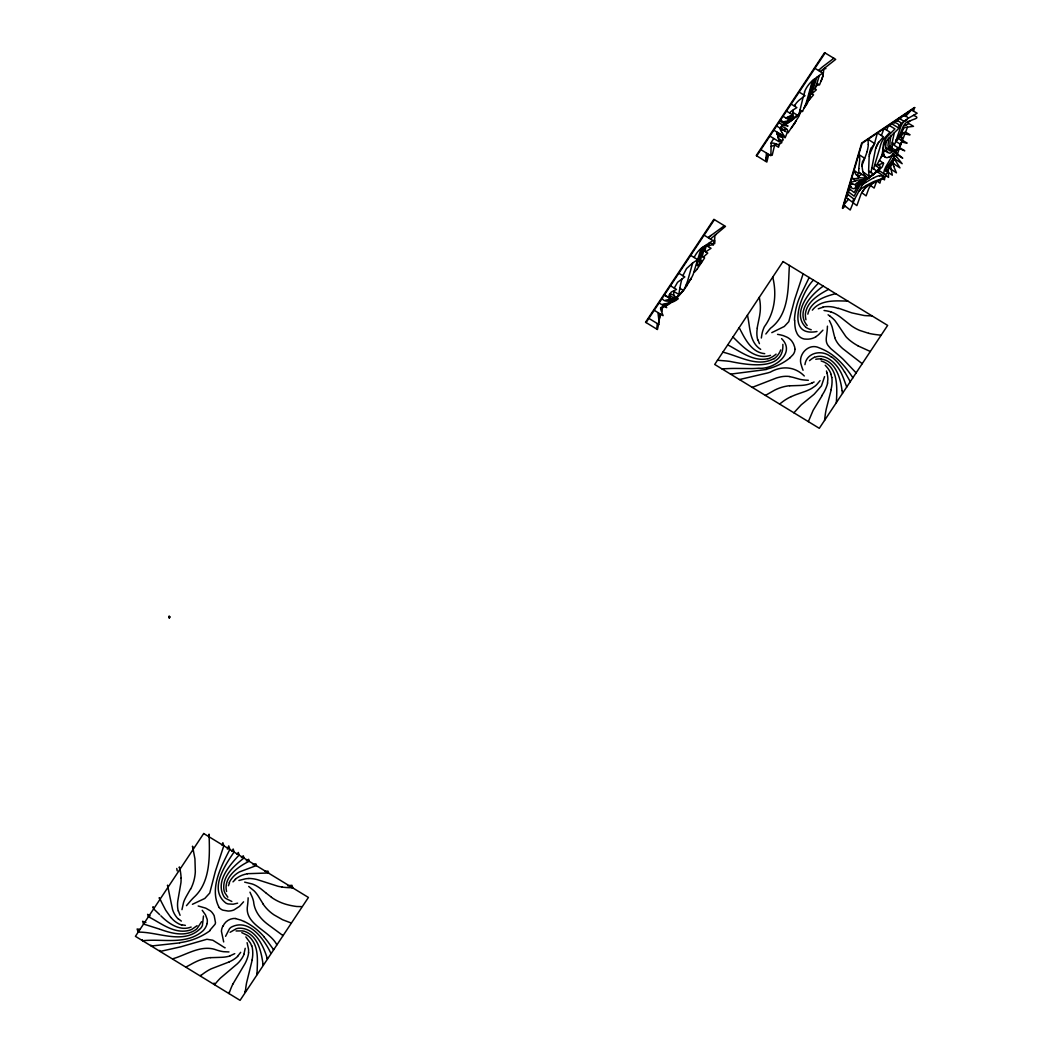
<?xml version="1.0" encoding="UTF-8"?>
<svg xmlns="http://www.w3.org/2000/svg" width="1053" height="1053" viewBox="0 0 1053 1053"><rect width="100%" height="100%" fill="white"/><g stroke="black" fill="none" stroke-linecap="round" stroke-linejoin="round"><path stroke-width="1.5" d="M169.73 617.176L169.691 617.282M789.395 265.382C788.013 286.798 789.776 313.715 770.599 328.167A63.68 61.245 -18.4 0 0 769.045 329.944L765.847 333.985M794.752 320.415L794.804 323.626A33.222 31.945 -18.4 0 0 795.831 330.589L797.174 333.775A10.727 10.319 -18.4 0 0 804.202 339L806.15 339.145A15.94 15.321 -18.4 0 0 816.036 336.697M169.559 616.558L168.756 616.979L169.507 616.861M169.809 616.874L169.112 616.123M794.936 349.267L794.897 350.162A8.174 7.858 -18.4 0 1 794.528 351.886L794.383 352.294A10.306 9.911 -18.4 0 1 793.014 354.69L790.145 357.638M883.388 149.618L883.572 147.196A13.465 12.952 -18.4 0 1 885.31 142.484L886.692 140.523A38.316 36.842 -18.4 0 1 889.43 137.561L899.012 128.163L891.351 123.543L890.048 125.952M169.375 618.072L169.586 617.532M169.257 617.927L169.178 617.242M836.345 402.694C837.122 388.017 838.741 366.22 821.169 360.968M673.657 292.286L673.762 290.641M168.77 617.453L169.112 616.479M868.277 144.432L868.027 139.299L874.648 143.577L871.634 147.723M827.447 326.154L827.408 326.799A92.703 89.163 -18.4 0 1 827.079 331.379L826.315 337.658A18.651 17.94 -18.4 0 0 826.302 340.935L826.487 342.028A10.596 10.188 -18.4 0 0 828.106 345.529L830.541 348.346A39.474 37.961 -18.4 0 0 831.436 349.175L838.82 355.374A115.935 111.5 -18.4 0 1 843.479 359.586L856.168 372.92M800.556 112.25L798.885 116.238A73.381 70.577 -18.4 0 1 798.016 117.739L788.065 132.823C788.197 125.57 774.31 124.715 785.104 131.151M823.538 70.735L823.578 68.932M657.296 323.534L656.756 329.102M858.774 168.638L859.761 159.516A16.374 15.742 -18.4 0 0 858.972 154.607L864.631 158.24L862.473 161.649L861.854 165.347L862.723 170.994L864.737 175.772M869.186 156.16L868.607 170.836M659.454 317.479L659.836 313.715M659.428 317.782L658.902 322.376M793.12 110.236L792.764 114.935L793.738 117.883M766.505 153.08L765.61 161.293M782.905 139.931L782.34 141.076L778.325 138.627M669.142 295.353L670.471 298.499L674.117 298.341L669.234 294.866L671.353 292.01L676.5 289.457L670.498 285.784M824.565 420.437L825.249 414.724A94.336 90.729 -18.4 0 1 826.263 409.051L831.212 389.715M697.455 261.763L698.073 265.738L702.101 261.381L699.442 259.762M878.597 170.204L886.415 175.469L884.875 176.825L884.494 179.905L882.585 178.589M761.332 338.013L761.845 334.683A32.538 31.287 -18.4 0 1 764.36 326.746C774.863 312.438 776.917 294.063 772.731 277.071M782.3 136.087L781.537 136.956M757.212 328.115L757.265 327.773A62.654 60.258 -18.4 0 1 757.555 325.969L759.331 317.256A78.659 75.658 -18.4 0 0 759.661 315.452L760.134 312.083A48.504 46.648 -18.4 0 0 759.937 301.211L759.305 297.275M808.796 99.232L808.138 101.364M252.207 959.941L246.613 982.686A87.399 84.056 -18.4 0 0 245.81 987.661L245.27 992.308L244.941 991.347M878.689 142.194A21.652 20.823 -18.4 0 0 875.385 149.684L870.923 172.718L868.62 171.126M824.565 376.619L821.458 385.872L814.311 394.046A74.355 71.512 -18.4 0 1 812.824 395.323L801.188 404.852L793.896 412.802M701.219 256.419L703.457 246.771L712.96 240.584L704.115 235.174M827.461 383.016L827.869 379.238A25.983 24.982 -18.4 0 0 826.974 373.038M658.586 324.311L657.454 329.536L645.542 322.231L713.881 219.327L725.491 226.395L710.433 239.044M891.575 163.557L890.799 165.176L889.93 164.531M207.02 923.586L207.257 922.27A11.043 10.622 -18.4 0 0 207.165 919.308L205.48 914.846L202.229 910.292M888.64 167.901L890.838 165.137L890.772 166.216A20.27 19.494 -18.4 0 0 890.97 168.519L892.325 175.193L888.298 172.468M660.757 314.268L659.27 319.533M702.246 256.511L704.918 245.757M814.93 68.313L822.722 73.078L819.313 75.487L816.141 86.201M768.716 154.422L766.834 162.07L756.238 155.554L824.578 52.65L835.687 59.363L820.234 71.551M803.176 97.021L798.595 115.883L792.804 112.355M654.229 310.293L663.035 315.663L662.429 313.952A50.307 48.385 -18.4 0 0 661.929 312.662L662.39 307.779M765.663 160.846L767.466 153.659M810.389 94.809L814.719 78.909M222.183 845.322L222.854 842.716L223.841 845.677L215.365 871.371L209.731 893.062L204.808 898.459L192.423 904.303M819.313 75.487L816.812 77.303L811.85 93.822L816.365 89.795L813.693 88.162M880.756 179.694L879.926 183.143L877.307 181.3L869.37 184.88L864.552 188.566L861.051 194.002L856.879 205.611L853.154 202.795M807.822 314.163C810.481 301.382 824.473 296.472 835.687 293.682M780.273 141.273L781.194 140.378M704.76 251.259L706.616 244.625M787.249 132.217L786.63 134.113A61.482 59.139 -18.4 0 1 785.38 137.193L785.117 137.811L777.219 132.257M709.34 242.861L708.248 246.613M674.262 288.088L677.553 282.283L684.819 276.926L678.816 273.253M804.94 364.641C806.624 352.005 822.906 349.28 831.422 357.27M888.666 138.312L887.969 145.617L889.667 150.421A2.172 2.093 -18.4 0 0 890.351 150.842L892.799 150.803L888.337 147.946M690.689 255.392L697.718 259.67L692.677 262.96L687.714 280.638A86.307 83.003 -18.4 0 1 683.594 290.562L679.843 288.272M686.701 285.666L691.321 278.097A42.752 41.12 -18.4 0 0 693.229 274.241L701.048 248.613M867.014 151.79L866.277 154.08A71.512 68.787 -18.4 0 1 865.592 155.976L862.144 165.045A27.207 26.167 -18.4 0 0 861.867 166.005M779.417 144.287L778.522 147.236L774.692 144.906L772.178 155.317L770.941 154.567M913.543 111.17L914.491 107.472L861.683 143.05L842.4 208.152L845.362 206.256M842.742 208.428L862.104 143.313L914.873 107.682M803.781 94.928L804.703 92.137M701.982 247.863L699.613 258.354A19.744 18.98 -18.4 0 0 699.337 261.605M803.136 273.806L794.686 299.407L788.789 321.665L784.301 326.469L771.796 332.643M660.692 309.516L661.008 308.582M886.494 140.76C885.52 144.656 884.665 151.711 889.495 153.172A3.198 3.08 -18.4 0 0 890.39 153.08L895.05 149.987L890.219 146.92M776.956 132.783L779.391 141.918L769.901 136.127M806.585 101.575L811.902 82.582A55.23 53.124 -18.4 0 1 812.429 81.042M894.313 132.81L892.352 141.694A33.999 32.696 -18.4 0 0 892.246 142.563A31.208 30.011 -18.4 0 0 892.207 147.209L890.061 145.84M243.993 953.913L245.204 948.305M713.105 244.599L714.566 239.4A15.808 15.203 -18.4 0 0 714.829 237.096L714.829 236.451A13.728 13.202 -18.4 0 0 714.79 235.582M682.844 275.715L686.543 268.568L692.677 262.96M871.66 167.664L873.503 168.928L879.966 147.459A42.804 41.159 -18.4 0 1 880.413 145.643A18.941 18.217 -18.4 0 1 883.414 139.22M874.556 143.511L877.373 132.981L883.441 136.811L878.807 142.273M808.322 421.661L813.153 410.288L822.156 395.586M874.411 143.919L869.344 154.646M229.501 882.848L228.422 885.731M815.114 89.031L816.22 85.977L818.879 84.543M893.181 164.86L893.615 163.715A24.377 23.442 -18.4 0 1 892.931 161.175L893.168 160.885M895.063 159.898L894.234 156.897M896.327 156.555L897.09 154.554L895.182 152.593A3.225 3.106 -18.4 0 0 895.866 151.685M897.472 153.922L899.367 148.552L898.499 148.157M899.262 148.512L904.764 150.816L899.604 147.604L901.908 141.839M901.605 140.404L902.434 140.286L904.856 134.073M907.489 127.137L905.606 132.112L910.055 134.797L907.923 134.666M905.83 125.241A21.797 20.968 -18.4 0 0 908.015 124.07C907.475 118.62 923.705 119.265 913.464 115.356M881.374 135.508L884.02 128.505L889.969 132.178L883.585 139.154M805.808 105.484L804.887 106.156M854.575 199.293L850.219 209.995L843.743 205.019L848.507 199.214M878.413 142.813L875.727 148.434M227.33 849.1L228.725 845.914L229.883 849.363C221.143 866.553 209.113 888.39 219.116 907.462M853.825 198.964L852.338 202.11L846.033 197.345L848.428 194.923M903.184 129.335L899.196 137.561L898.617 137.193M886.521 130.045L888.85 125.215L894.958 128.94L887.021 136.943A17.414 16.743 -18.4 0 0 883.362 144.577L882.69 150.961A23.219 22.337 -18.4 0 1 880.729 157.897L876.307 166.032M876.53 181.629L874.135 188.066L870.568 185.525M893.958 154.317L892.194 155.818A18.875 18.151 -18.4 0 1 891.983 156.226L885.836 166.795A33.183 31.919 -18.4 0 0 885.31 167.914L884.941 168.809A16.927 16.269 -18.4 0 0 883.717 173.719M232.897 984.055L244.967 963.679A34.499 33.183 -18.4 0 0 248.679 952.702M794.488 106.129L795.16 104.879M809.178 277.479L800.385 295.643A68.893 66.26 -18.4 0 0 794.423 320.415M848.902 192.251L847.06 193.897L854.483 199.451L861.486 186.499A30.274 29.115 -18.4 0 1 866.816 178.957L867.896 178.273M190.514 888.982L185.999 896.959A64.404 61.943 -18.4 0 0 185.104 898.709L184.867 899.183A27.246 26.207 -18.4 0 0 183.525 902.605L181.958 909.66M858.616 187.763L854.154 196.161L847.783 191.422L850.126 189.566M231.857 851.35L233.174 849.008L234.148 851.956C224.816 865.474 208.468 889.653 225.934 903.105A10.964 10.543 -18.4 0 0 228.238 903.948L233.121 904.224L237.623 903.171M691.308 278.097L686.424 285.508M796.002 121.069L793.923 124.53M892.22 124.07C892.773 119.515 903.171 126.057 898.038 127.571M879.531 168.519L880.163 166.177L877.36 164.071M855.694 186.907C854.286 191.949 846.441 184.762 852.68 184.012M794.646 123.306L791.369 128.058M894.379 122.846C895.642 117.831 904.803 123.649 899.196 125.741M813.442 280.072C800.938 292.431 784.222 337.763 816.983 331.511M203.756 833.436L135.416 936.328L240.071 1000.35L308.411 897.446L203.808 833.594M646.081 322.56L714.447 219.629M756.738 155.923L825.144 52.94M855.286 184.775C846.586 182.406 851.838 182.485 855.576 180.787M808.546 100.667L810.389 97.903L809.349 97.271M897.617 149.473L895.985 151.737M893.181 158.661L890.404 162.452A61.311 58.968 -18.4 0 0 885.573 170.56L884.546 169.875M861.657 192.738L865.645 187.5M691.216 278.874L690.729 279.545M805.637 105.905L806.322 104.945A22.6 21.744 -18.4 0 0 807.348 103.405L806.98 102.47M805.071 106.34L804.518 107.077M897.024 121.069L899.051 118.357L904.237 121.411L901.223 123.57M820.05 380.646L816.983 384.332A20.073 19.296 -18.4 0 1 814.996 386.161L811.692 388.412A36.802 35.394 -18.4 0 1 807.177 390.597L806.861 390.742A64.062 61.614 -18.4 0 1 805.163 391.413L797.424 394.138A90.597 87.136 -18.4 0 0 795.002 395.02L791.211 396.626M805.216 106.485L804.255 107.735M684.121 289.536L686.846 285.758L686.016 285.245M697.047 269.239L704.602 257.946L701.311 255.932M900.657 139.654L900.789 139.483A8.345 8.029 -18.4 0 1 901.078 139.154L902.184 138.035M236.991 854.22L238.32 852.482L239.163 855.023C229.37 865.566 215.286 881.295 223.841 896.458A11.267 10.833 -18.4 0 0 225.579 898.367L231.857 901.486M683.423 290.457L678.869 295.827A49.504 47.609 -18.4 0 1 667.47 305.107L665.114 306.318M783.906 121.898L784.077 121.753A2.777 2.672 -18.4 0 1 784.735 121.529A14.123 13.584 -18.4 0 1 785.591 121.345L790.158 120.608A19.717 18.967 -18.4 0 0 794.08 118.054M892.905 161.201L890.114 164.294M893.852 159.78L892.233 161.649A61.851 59.495 -18.4 0 0 891.128 163.004L887.547 166.861M801.504 110.881L800.793 111.723M801.649 110.973L799.661 112.724M683.279 290.365L679.356 294.827M900.302 119.094C903.527 111.947 912.688 118.489 903.922 121.227M859.209 191.027L860.327 189.803M822.919 330.168L818.707 334.551A25.364 24.39 -18.4 0 1 817.391 335.631L815.983 336.618M801.359 110.789L800.583 111.684M892.457 162.07L891.522 162.873M879.084 170.533L877.754 172.047M812.337 310.148C820.682 299.394 835.753 300.842 847.902 301.105M800.398 112.434L799.095 113.856M800.056 112.566L799.266 113.171M892.707 154.264L894.445 152.251A61.956 59.587 -18.4 0 0 897.709 147.512L892.154 144.011M808.783 100.311L813.548 94.862L810.81 93.19M818.457 283.139C808.072 293.682 791.948 313.623 805.742 327.167M818.563 70.538L818.918 70.156A42.002 40.396 -18.4 0 1 822.656 66.773L833.858 58.284M237.583 956.321L240.689 952.32M884.81 150.618L883.572 151.803M864.46 173.074L863.697 173.837M905.383 116.528L911.45 109.986L917.163 113.224L908.318 118.239M797.661 115.317L795.739 117.08M673.696 291.299L679.224 294.682L674.591 298.934M235.464 879.439L232.989 881.861M241.4 857.59L243.282 855.773L244.02 857.984C234.187 865.737 221.722 876.241 223.999 890.272A12.978 12.478 -18.4 0 0 224.855 892.812L227.817 897.209M797.384 115.146L791.448 120.213L786.183 122.438A5.397 5.199 -18.4 0 1 784.682 122.451A2.317 2.224 -18.4 0 1 784.116 122.293M703.338 257.169L707.734 253.075L703.667 250.588M872.621 183.248L871.897 183.946A18.559 17.848 -18.4 0 0 868.475 189.382L866.106 195.871L861.736 192.673M902.276 137.917L899.788 136.39M886.323 171.178L889.272 168.322L887.416 167.085M905.146 120.437L904.145 121.371L906.738 119.437M793.844 118.541L797.411 115.159A42.173 40.554 -18.4 0 1 787.591 123.188M884.875 176.825L884.244 177.352A23.034 22.152 -18.4 0 1 879.913 180.155L877.215 181.34M676.868 298.328L675.75 299.236M885.191 174.64L887.903 172.244L884.52 169.954M710.986 235.477L708.327 237.754A43.581 41.909 -18.4 0 1 710.657 235.74L724.411 225.711M823.314 286.1C811.705 294.142 795.186 311.53 807.177 325.522M813.93 79.541L816.812 77.303M209.797 930.378L215.049 924.271A8.213 7.897 -18.4 0 0 215.496 922.718L214.193 915.755A20.336 19.559 -18.4 0 0 213.114 913.899L212.206 912.648A14.097 13.557 -18.4 0 0 210.403 910.845L205.769 908.16L198.188 906.001M779.589 404.076L782.958 401.496A48.043 46.2 -18.4 0 1 791.198 396.599M200.965 975.407L200.149 975.539M877.662 170.915L878.413 170.349A27.773 26.72 -18.4 0 0 882.256 166.835L883.651 163.347L879.4 160.332M873.766 174.298L868.172 178.181M865.79 179.826L867.659 178.523M246.297 860.854L248.64 859.274L249.285 861.222C237.833 866.751 223.157 877.373 226.579 891.509M870.147 176.865L869.581 177.22M705.694 251.825L711.038 248.311L706.392 245.467M851.179 186.815L849.034 188.237M869.357 177.391L868.435 178.01M863.026 181.261L866.685 179.01M848.85 188.355L854.18 192.567L857.26 187.092A19.691 18.941 -18.4 0 1 862.986 181.208M865.671 182.432L873.595 177.852M781.655 125.978L783.261 125.136M773.771 138.483L771.191 142.497L770.875 155.739L760.911 149.658M878.623 164.887L883.322 162.952M765.413 395.415L774.534 390.202A42.41 40.777 -18.4 0 1 789.75 385.674M773.942 358.56C757.397 367.866 739.167 355.953 722.832 352.163M866.119 185.499L873.016 181.906A38.54 37.066 -18.4 0 1 875.491 180.892L879.571 179.497A11.004 10.583 -18.4 0 0 881.572 178.483L884.191 176.456L876.991 171.573M873.556 168.77L876.622 170.876A31.524 30.313 -18.4 0 1 869.278 177.365C866.237 178.747 871.792 176.272 869.251 175.838M868.554 177.602L867.896 177.773M860.841 181.906L867.764 178.233M867.435 178.102L858.432 177.76M661.837 308.081L664.285 306.765M828.593 289.338C818.918 294.524 807.493 301.263 805.519 313.031A16.203 15.571 -18.4 0 0 805.374 315.137A25.733 24.745 -18.4 0 0 805.782 318.927L805.927 319.796M867.501 178.194L859.261 181.629M787.526 123.069L785.156 124.267M908.12 121.674L909.937 120.871M788.513 116.712L792.777 114.909L786.525 111.091M814.114 381.989L812.1 382.897M666.312 304.686L664.285 305.554M229.278 961.889L211.205 968.826A44.595 42.883 -18.4 0 0 208.652 970.168L207.717 970.708A60.758 58.441 -18.4 0 0 200.991 975.447M905.712 125.281L903.487 126.097M814.443 357.336C827.224 352.465 838.636 365.641 842.729 376.434A91.177 87.689 -18.4 0 1 843.69 378.764L846.73 387.056M866.988 178.22L866.092 178.589A19.112 18.388 -18.4 0 1 862.855 179.55L857.247 180.208A2.343 2.251 -18.4 0 0 855.681 180.826M752.237 387.386L776.443 377.988A55.059 52.953 -18.4 0 1 778.378 377.448L778.68 377.369A26.983 25.943 -18.4 0 1 789.816 376.513M888.824 157.187L887.047 157.647A2.764 2.659 -18.4 0 1 884.941 156.818L884.02 155.067M663.706 305.791L660.586 307.831L661.429 311.491M253.023 864.816L255.8 863.776L256.392 865.553L239.386 871.95A23.692 22.784 -18.4 0 0 229.146 882.69M662.995 304.159L665.575 303.659M818.273 308.805L820.813 307.924A35.618 34.249 -18.4 0 1 822.564 307.423L822.946 307.331M708.537 245.652L712.644 244.691A3.383 3.251 -18.4 0 1 713.513 244.849L709.788 242.585M229.804 955.927L234.753 953.649M715.092 235.332L716.106 234.503M780.707 130.322L782.721 129.716M784.498 123.872L786.104 123.346A25.917 24.93 -18.4 0 0 793.778 118.462M694.019 272.306L694.875 271.753A20.942 20.139 -18.4 0 0 697.007 269.226M783.3 129.572L783.511 129.506A17.769 17.085 -18.4 0 1 785.196 129.137L786.946 129.308M770.493 355.361C755.133 360.455 742.773 346.555 732.901 336.973M767.808 358.665C753.593 362.087 739.93 351.215 727.702 344.857M766.479 369.485L730.545 374.144M739.403 379.567L767.703 372.933A130.954 125.939 -18.4 0 0 770.335 372.13C781.8 365.588 794.87 366.431 804.295 376M777.719 137.008L778.838 136.824A7.266 6.989 -18.4 0 1 781.102 136.785M247.35 873.7L268.607 872.976L267.988 871.147L265.001 871.357M902.434 140.286L907.133 143.129L906.041 142.945A26.588 25.575 -18.4 0 1 903.184 142.3L902.539 142.076A11.214 10.78 -18.4 0 1 901.671 141.747M179.708 942.883L151.25 946.028L150.961 945.133M789.763 385.806L799.582 385.49A60.6 58.284 -18.4 0 0 801.399 385.411L802.768 385.306A29.392 28.273 -18.4 0 0 812.126 382.963M210.705 957.664L221.63 957.309A34.078 32.775 -18.4 0 0 229.83 956.032M289.193 885.52L291.957 885.323L292.76 887.745L291.76 887.732M721.897 368.866L730.808 368.484A165.979 159.635 -18.4 0 1 735.547 368.432L751.816 368.576A86.28 82.976 -18.4 0 0 758.844 368.208C773.613 369.774 796.489 353.163 781.602 338.645M823.933 68.656L825.881 68.603L824.841 67.958M872.068 315.874L866.593 315.689A61.719 59.35 -18.4 0 1 864.118 315.505L851.956 312.912A94.652 91.032 -18.4 0 1 849.982 312.254L840.426 308.884A72.486 69.709 -18.4 0 0 838.412 308.266M879.545 175.93L881.216 176.022A19.691 18.941 -18.4 0 0 883.533 176.062M808.349 380.278L806.058 380.146A40.738 39.185 -18.4 0 1 799.951 379.33L794.594 377.79A67.603 65.023 -18.4 0 0 792.988 377.343L789.789 376.658M717.448 360.244L726.399 360.982A137.68 132.415 -18.4 0 1 730.005 361.416C746.406 364.759 784.288 371.933 782.853 344.37M820.813 358.941C835.463 360.771 840.452 377.843 841.992 390.308M777.956 144.511L778.114 144.524A2.527 2.435 -18.4 0 0 778.851 144.472L781.892 142.616L779.075 140.905M881.15 335.249L875.793 334.591A83.595 80.397 -18.4 0 1 868.646 333.314M824.038 310.503L824.894 310.622A40.593 39.04 -18.4 0 1 830.778 311.846M235.727 918.65L240.65 920.019A51.321 49.359 -18.4 0 1 243.098 921.099L244.059 921.546M139.97 929.404L137.114 928.983L138.154 932.129C158.595 931.773 184.275 945.423 201.005 927.904A12.254 11.794 -18.4 0 0 202.413 925.469L203.479 916.018M282.138 887.034L280.901 886.837A52.953 50.926 -18.4 0 1 277.966 886.257L257.59 879.716A34.473 33.156 -18.4 0 0 248.85 878.452M764.728 353.663C752.382 352.544 745.8 340.501 740.746 330.616M868.646 333.301L859.63 330.405A49.004 47.122 -18.4 0 1 851.403 325.811L842.216 318.559A74.342 71.499 -18.4 0 0 839.939 316.795L839.373 316.387A40.685 39.132 -18.4 0 0 835.437 313.86L833.555 312.925A23.377 22.482 -18.4 0 0 832.028 312.307L830.764 311.872M181.879 924.81L185.381 925.363M852.522 178.26L851.772 178.049L855.76 180.919M217.655 950.359L218.985 950.741A35.447 34.091 -18.4 0 0 223.631 951.701L228.975 951.938M216.826 950.109C201.636 944.001 186.118 955.071 172.784 958.783M160.095 929.312C171.165 933.248 184.604 937.025 195.279 930.023A14.018 13.478 -18.4 0 0 197.148 928.496L201.584 921.651M159.306 929.036L143.537 924.047L142.629 921.296L145.919 922.507M776.048 143.971L775.679 143.827A7.687 7.384 -18.4 0 0 771.046 143.208M870.37 351.505L858.129 345.937M699.732 262.487L700.706 262.342L697.612 261.197M908.844 123.583L913.504 126.334L906.291 127.281A4.91 4.725 -18.4 0 0 904.145 127.992A4.212 4.054 -18.4 0 0 903.211 129.348M901.684 132.467L902.829 133.165M821.129 80.963L823.077 75.934A10.793 10.385 -18.4 0 0 823.17 74.263M817.089 83.45L819.497 84.924L821.682 79.462A32.13 30.906 -18.4 0 0 823.591 70.735M799.135 92.098L805.032 95.691L799.477 99.917A20.612 19.823 -18.4 0 0 795.081 104.839M808.928 98.824L809.336 99.074A5.344 5.147 -18.4 0 1 808.73 99.64M791.172 104.102L796.884 107.59L793.449 109.709A30.34 29.168 -18.4 0 0 792.554 110.341A11.517 11.07 -18.4 0 0 789.658 112.987M800.043 109.986L802.504 111.486M790.421 115.856L794.146 118.133M788.697 116.62L792.593 119.002L790.711 119.265A1.948 1.869 -18.4 0 1 789.974 119.055M787.249 117.396L789.566 118.805M783.077 116.278L790.158 120.608M780.536 120.108L783.958 122.201M779.904 121.056L788.026 126.018L784.63 125.465A24.337 23.403 -18.4 0 1 784.143 125.36L783.853 125.281A8.977 8.635 -18.4 0 1 782.418 124.859M778.838 122.661L782.313 124.78M776.627 125.991L786.051 131.757M773.837 130.19L784.893 136.943L782.155 132.889M776.838 134.047L781.668 136.995M713.605 243.085L714.671 243.743L714.934 240.768A1.724 1.658 -18.4 0 0 714.539 240.123L714.434 240.031M696.56 264.935L697.757 265.672M669.682 293.813C684.318 297.183 665.246 305.449 662.153 298.354M676.658 298.078L677.777 298.762M675.486 299.184L676.776 299.973L673.749 301.592A7.332 7.055 -18.4 0 1 672.367 302M664.482 294.84L670.392 298.46M664.311 295.103L670.972 299.17L665.614 300.197M659.086 302.974L666.72 307.634L665.759 306.831A28.681 27.589 -18.4 0 0 664.772 306.054L663.416 305.067A3.462 3.33 -18.4 0 1 662.785 304.514M648.859 318.375L658.941 324.535A65.247 62.759 -18.4 0 0 658.625 317.848L658.296 315.4A16.848 16.203 -18.4 0 1 658.151 312.702M899.986 135.982L901.065 136.64L902.368 134.389A4.107 3.949 -18.4 0 0 902.79 133.402M899.894 136.153L902.474 137.746M898.143 138.298L902.184 140.812A14.953 14.373 -18.4 0 1 900.012 143.998M896.09 139.812L897.195 140.497L902.829 127.4A12.267 11.794 -18.4 0 1 907.936 121.371M895.642 141.26L900.723 144.432A65.694 63.18 -18.4 0 1 897.63 149.487M150.105 915.913L147.617 914.359L148.407 916.742C160.859 922.994 173.666 933.972 188.592 930.523A16.243 15.624 -18.4 0 0 191.896 929.325L197.069 925.692M892.246 142.563L894.787 144.156L900.815 126.571A19.441 18.704 -18.4 0 1 903.671 121.753M888.245 147.565L891.68 149.763M897.09 154.567L902.724 158.174L897.972 154.33M885.942 148.065L889.917 150.618M892.444 155.291L894.287 156.489M883.388 149.697L887.863 152.593M895.313 159.24L902.184 163.715L897.577 157.989A49.083 47.201 -18.4 0 0 895.8 155.976L895.432 155.607A12.978 12.478 -18.4 0 0 894.115 154.383M893.484 158.226L894.458 158.858M881.874 154.883L885.441 157.213M893.615 163.715L899.986 167.914L895.392 160.543A14.334 13.794 -18.4 0 1 894.076 157.371M891.075 169.23L896.445 172.824L893.707 166.479M859.511 177.207L857.708 175.246L858.248 173.324L854.049 170.362L854.549 171.6M874.846 165.045L878.834 167.769M886.126 175.733L888.521 177.365L888.324 170.415A18.77 18.046 -18.4 0 1 888.416 169.204M828.092 314.794L830.146 316.255M870.976 172.31L873.463 174.035A35.183 33.828 -18.4 0 1 868.659 177.602M863.012 171.955L869.409 176.443A24.706 23.758 -18.4 0 1 868.646 170.836M862.249 363.706L842.624 348.53A55.493 53.374 -18.4 0 1 841.229 347.2L840.794 346.779A26.786 25.759 -18.4 0 1 834.7 337.618M864.487 175.377L868.633 178.51M859.709 172.824L866.277 177.457M856.708 175.232L858.919 176.799M271.49 897.261L266.198 893.141M760.687 349.372C749.157 342.093 750.21 326.838 747.433 315.137M895.919 152.672L897.353 153.817M269.515 925.613L282.954 935.577L282.744 934.946M268.963 925.179C260.973 919.585 254.431 911.556 253.576 901.513A35.025 33.683 -18.4 0 0 252.22 897.143L249.969 892.181M265.896 892.891L261.302 889.166A43.976 42.291 -18.4 0 0 255.84 885.573L255.379 885.349A23.034 22.152 -18.4 0 0 252.036 883.928L244.665 882.151M178.589 919.045L181.34 921.085M160.872 915.794C168.559 923.613 180.05 931.484 191.146 927.048M159.701 914.662L153.606 908.844L152.909 906.778L154.093 907.976M825.223 365.259L826.276 366.431A24.114 23.192 -18.4 0 1 831.199 374.42M170.862 917.545L165.676 910.161L159.214 897.682L160.504 900.118M852.917 377.816C845.032 365.891 835.24 354.479 821.709 348.898A44.726 43.015 -18.4 0 0 819.129 347.819C808.678 342.659 797.384 354.782 801.32 365.115A40.567 39.014 -18.4 0 0 803.07 370.261M263.158 904L258.433 896.353A51.873 49.899 -18.4 0 0 256.524 893.628L256.234 893.26A24.838 23.89 -18.4 0 0 254.049 890.825L248.719 886.455M844.572 371.696L850.297 381.739M740.351 329.879L739.127 327.68M829.33 320.52L830.119 322.1A44.121 42.436 -18.4 0 1 832.16 326.996L833.91 334.249A45.226 43.489 -18.4 0 0 834.226 335.538L834.845 337.565M759.437 343.647L757.91 339.79M854.76 172.113L855.405 173.561A5.634 5.423 -18.4 0 0 856.458 175.074M251.562 945.844L251.417 945.41A18.059 17.361 -18.4 0 0 250.338 942.975L245.849 936.92M301.684 906.62L296.709 906.501A80.963 77.869 -18.4 0 1 289.667 905.264L288.719 905.027A50.439 48.504 -18.4 0 1 271.437 897.34M290.918 922.902L282.625 919.756L273.938 914.82A42.791 41.159 -18.4 0 1 263.079 904.053M276.61 943.988L276.873 944.804C269.292 930.247 244.178 924.495 247.521 905.619A91.466 87.965 -18.4 0 0 248.153 898.025L248.074 897.814M273.28 948.661L273.622 949.688L267.778 941.632A108.051 103.905 -18.4 0 0 263.855 936.762M270.937 953.439C264.579 940 249.206 917.65 231.212 927.193A10.951 10.53 -18.4 0 0 229.488 928.72L225.579 936.314M267.014 957.703L267.436 958.941C263.329 945.62 255.234 927.482 238.676 928.22A11.149 10.727 -18.4 0 0 236.175 928.799L230.107 932.287M238.913 880.466L245.231 878.873A20.336 19.559 -18.4 0 1 248.85 878.531M243.559 901.829L239.413 906.422L234.016 909.897A13.992 13.452 -18.4 0 1 230.91 910.806L230.186 910.911A18.467 17.756 -18.4 0 1 228.106 911.056L222.828 910.147A9.846 9.464 -18.4 0 1 219.103 907.475M262.776 964.021L263.197 965.298C261.407 952.675 258.472 936.328 244.77 931.418A12.978 12.478 -18.4 0 0 242.506 930.918L236.043 930.957M247.1 942.659L248.508 949.095A19.441 18.704 -18.4 0 1 248.482 952.675M256.682 973.446L257.05 974.565C257.208 962.06 259.591 946.792 249.627 937.091A15.848 15.242 -18.4 0 0 247.086 935.182L241.808 932.655M223.684 941.935L221.42 931.247A13.728 13.202 -18.4 0 1 221.946 928.391L222.157 927.772A16.703 16.058 -18.4 0 1 222.881 926.048M224.934 947.647L225 947.871A148.591 142.905 -18.4 0 1 221.196 945.462L212.811 940.224L206.888 939.263L180.589 946.871L160.109 951.438L159.753 950.359M228.672 992.452L229.027 993.532L230.002 990.847A76.092 73.183 -18.4 0 1 232.871 984.042M214.049 983.028L214.286 983.726M214.378 984.002L214.601 984.687L215.694 983.357A67.576 64.996 -18.4 0 1 220.538 977.987L237.254 963.85A29.313 28.194 -18.4 0 0 244.217 954.005M186.486 905.646L189.672 901.908A62.035 59.652 -18.4 0 1 193.963 897.288C210.982 881.848 209.692 854.97 209.073 834.147L209.126 837.017M180.076 915.32L178.378 910.911M186.026 967.009L190.79 964.456A68.787 66.155 -18.4 0 1 193.923 962.745L196.7 961.389A40.672 39.119 -18.4 0 1 210.692 957.598M142.26 939.71L142.603 940.75C162.531 938.499 186.236 945.449 202.887 930.905A15.65 15.045 -18.4 0 0 207.099 923.599M826.46 370.985L827.039 373.012M831.014 374.486L831.725 377.448M168.23 888.403L167.519 885.152L172.56 909.568A25.351 24.377 -18.4 0 0 178.418 919.203M179.458 867.883L179.286 866.961L180.155 870.002A62.022 59.652 -18.4 0 1 181.116 878.097M193.344 850.719L192.515 846.191L194.937 858.853L195.318 871.805A45.082 43.357 -18.4 0 1 190.685 889.048M842.097 390.939L842.505 393.414M890.088 146.143L890.167 146.604A6.937 6.673 -18.4 0 0 891.654 149.776M181.063 878.097L181.077 878.821A44.265 42.568 -18.4 0 1 180.958 882.625L177.786 901.013A29.208 28.089 -18.4 0 0 178.22 910.937M176.759 868.488A68.024 62.89 89.4 0 1 177.18 870.831M181.761 925.113A25.035 24.087 -18.4 0 1 170.955 917.466M210.034 930.694A63.443 61.008 -18.4 0 1 179.694 942.672M244.138 921.414A64.641 62.166 -18.4 0 1 263.961 936.683M223.052 926.113A12.557 12.083 -18.4 0 1 235.74 918.44M237.675 956.427A28.497 27.404 -18.4 0 1 229.251 961.837M251.878 945.765A34.196 32.893 -18.4 0 1 252.088 959.915M289.193 885.678A73.526 66.918 81.5 0 1 287.614 885.705M291.76 887.692A72.565 69.788 -18.4 0 1 282.125 887.1M235.28 879.216A24.627 23.692 -18.4 0 1 247.363 873.806M694.124 257.551A26.667 25.641 -18.4 0 1 703.43 246.599M678.869 294.458A145.169 139.615 -18.4 0 1 681.923 278.755M674.644 297.262A9.201 8.845 -18.4 0 1 673.775 292.3M674.473 298.815A20.902 20.099 -18.4 0 1 665.614 303.83M679.224 294.735A39.961 38.421 -18.4 0 1 666.391 304.857M660.481 308.924A16.453 15.834 -18.4 0 1 661.837 308.081M678.027 298.934A3.909 3.764 -18.4 0 1 677.342 298.289L677.211 298.157A4.225 4.054 -18.4 0 0 676.908 297.841M700.758 260.578A26.483 25.469 -18.4 0 1 701.232 256.419M781.721 136.745A3.277 3.146 -18.4 0 1 782.734 139.891M777.943 144.551A8.332 8.016 -18.4 0 1 776.179 144.011A24.903 23.956 -18.4 0 1 771.033 146.472M809.823 97.56A34.736 33.406 -18.4 0 1 810.402 94.809M804.413 92.032A30.563 29.392 -18.4 0 1 813.851 79.436M789.763 119.028A3.212 3.08 -18.4 0 1 788.697 116.817M789.5 120.726A4.791 4.607 -18.4 0 1 788.21 120.937M786.222 118.173A6.436 6.186 -18.4 0 1 788.539 116.804M780.786 127.321A5.015 4.817 -18.4 0 1 782.168 125.702M780.418 128.966A3.541 3.409 -18.4 0 1 780.457 128.334M782.247 132.81A11.609 11.175 -18.4 0 1 780.181 129.032M807.585 102.852A63.864 61.416 -18.4 0 0 810.033 94.467L813.021 80.291L808.796 96.915A86.412 83.108 -18.4 0 1 805.769 105.471M806.624 101.588A88.123 84.753 -18.4 0 1 802.478 111.473M873.687 177.983A16.94 16.295 -18.4 0 1 879.492 175.64M862.368 184.88A30.063 28.918 -18.4 0 1 865.684 182.445M860.275 189.737A31.695 30.484 -18.4 0 1 866.145 185.552M893.536 160.385A3.554 3.422 -18.4 0 1 893.155 160.859M894.392 159.069A2.527 2.435 -18.4 0 1 893.879 159.608M893.852 166.413A14.163 13.623 -18.4 0 1 892.615 161.32M894.352 156.634A5.541 5.331 -18.4 0 1 892.997 158.476M893.023 154.278A15.624 15.032 -18.4 0 1 893.971 156.278M880.611 157.989A21.573 20.757 -18.4 0 1 882.677 155.41M890.022 146.156A27.246 26.207 -18.4 0 1 890.443 138.864L890.667 137.416A25.325 24.364 -18.4 0 1 891.035 135.982M892.641 154.212A12.952 12.465 -18.4 0 1 888.85 157.239M883.967 155.081A21.573 20.744 -18.4 0 1 883.48 149.618M907.91 134.31A9.661 9.293 -18.4 0 1 902.842 133.283M905.514 131.954A5.594 5.383 -18.4 0 1 901.671 132.612M868.58 178.641A7.332 7.042 -18.4 0 1 864.645 175.838M858.853 168.651A9.714 9.345 -18.4 0 0 858.932 171.915A2.185 2.106 -18.4 0 0 859.682 172.85M861.736 174.219A7.174 6.897 -18.4 0 1 858.287 175.89M858.485 177.865A8.503 8.174 -18.4 0 1 852.496 178.352M855.128 184.67A9.438 9.069 -18.4 0 1 859.222 181.55M855.562 186.829A15.874 15.268 -18.4 0 1 860.735 181.748M879.202 167.98A23.258 22.376 -18.4 0 1 871.779 175.509M879.676 168.625A25.864 24.877 -18.4 0 1 873.7 174.193M858.471 187.684A25.483 24.509 -18.4 0 1 865.698 179.708M869.317 156.147A20.56 19.77 -18.4 0 1 871.318 147.591M868.317 144.432A32.827 31.577 -18.4 0 1 866.974 151.79M757.686 339.843A28.642 27.549 -18.4 0 1 757.331 328.141M776.087 354.124A22.047 21.205 -18.4 0 1 768.006 358.81M780.734 349.925A19.902 19.138 -18.4 0 1 774.139 358.797M777.548 334.367A39.356 37.855 -18.4 0 1 783.353 335.657L786.841 337.105A15.321 14.729 -18.4 0 1 791.685 340.935L792.843 342.712A20.955 20.152 -18.4 0 1 793.593 344.094L794.646 346.977A11.017 10.596 -18.4 0 1 794.936 349.267M790.198 357.691A56.296 54.137 -18.4 0 1 766.413 369.195M815.746 359.257A26.035 25.048 -18.4 0 1 820.813 358.889M809.507 360.652A23.692 22.784 -18.4 0 1 814.403 357.27M831.712 356.928A56.717 54.545 -18.4 0 1 844.44 371.775M827.671 383.055A39.79 38.277 -18.4 0 1 821.919 395.441M831.87 377.435A36.894 35.486 -18.4 0 1 831.014 389.663M822.893 306.989A28.984 27.878 -18.4 0 1 838.306 308.516M811.231 329.76A23.837 22.916 -18.4 0 1 805.69 327.246M830.119 316.295A30.511 29.339 -18.4 0 1 835.016 320.678L837.596 324.285A64.444 61.969 -18.4 0 1 838.385 325.522L845.809 336.499A36.407 35.012 -18.4 0 0 846.994 337.789L849.192 339.843A54.519 52.439 -18.4 0 0 858.156 345.897M783.05 261.552L714.711 364.456L819.3 428.308L887.64 325.403L783.05 261.552"/></g></svg>
